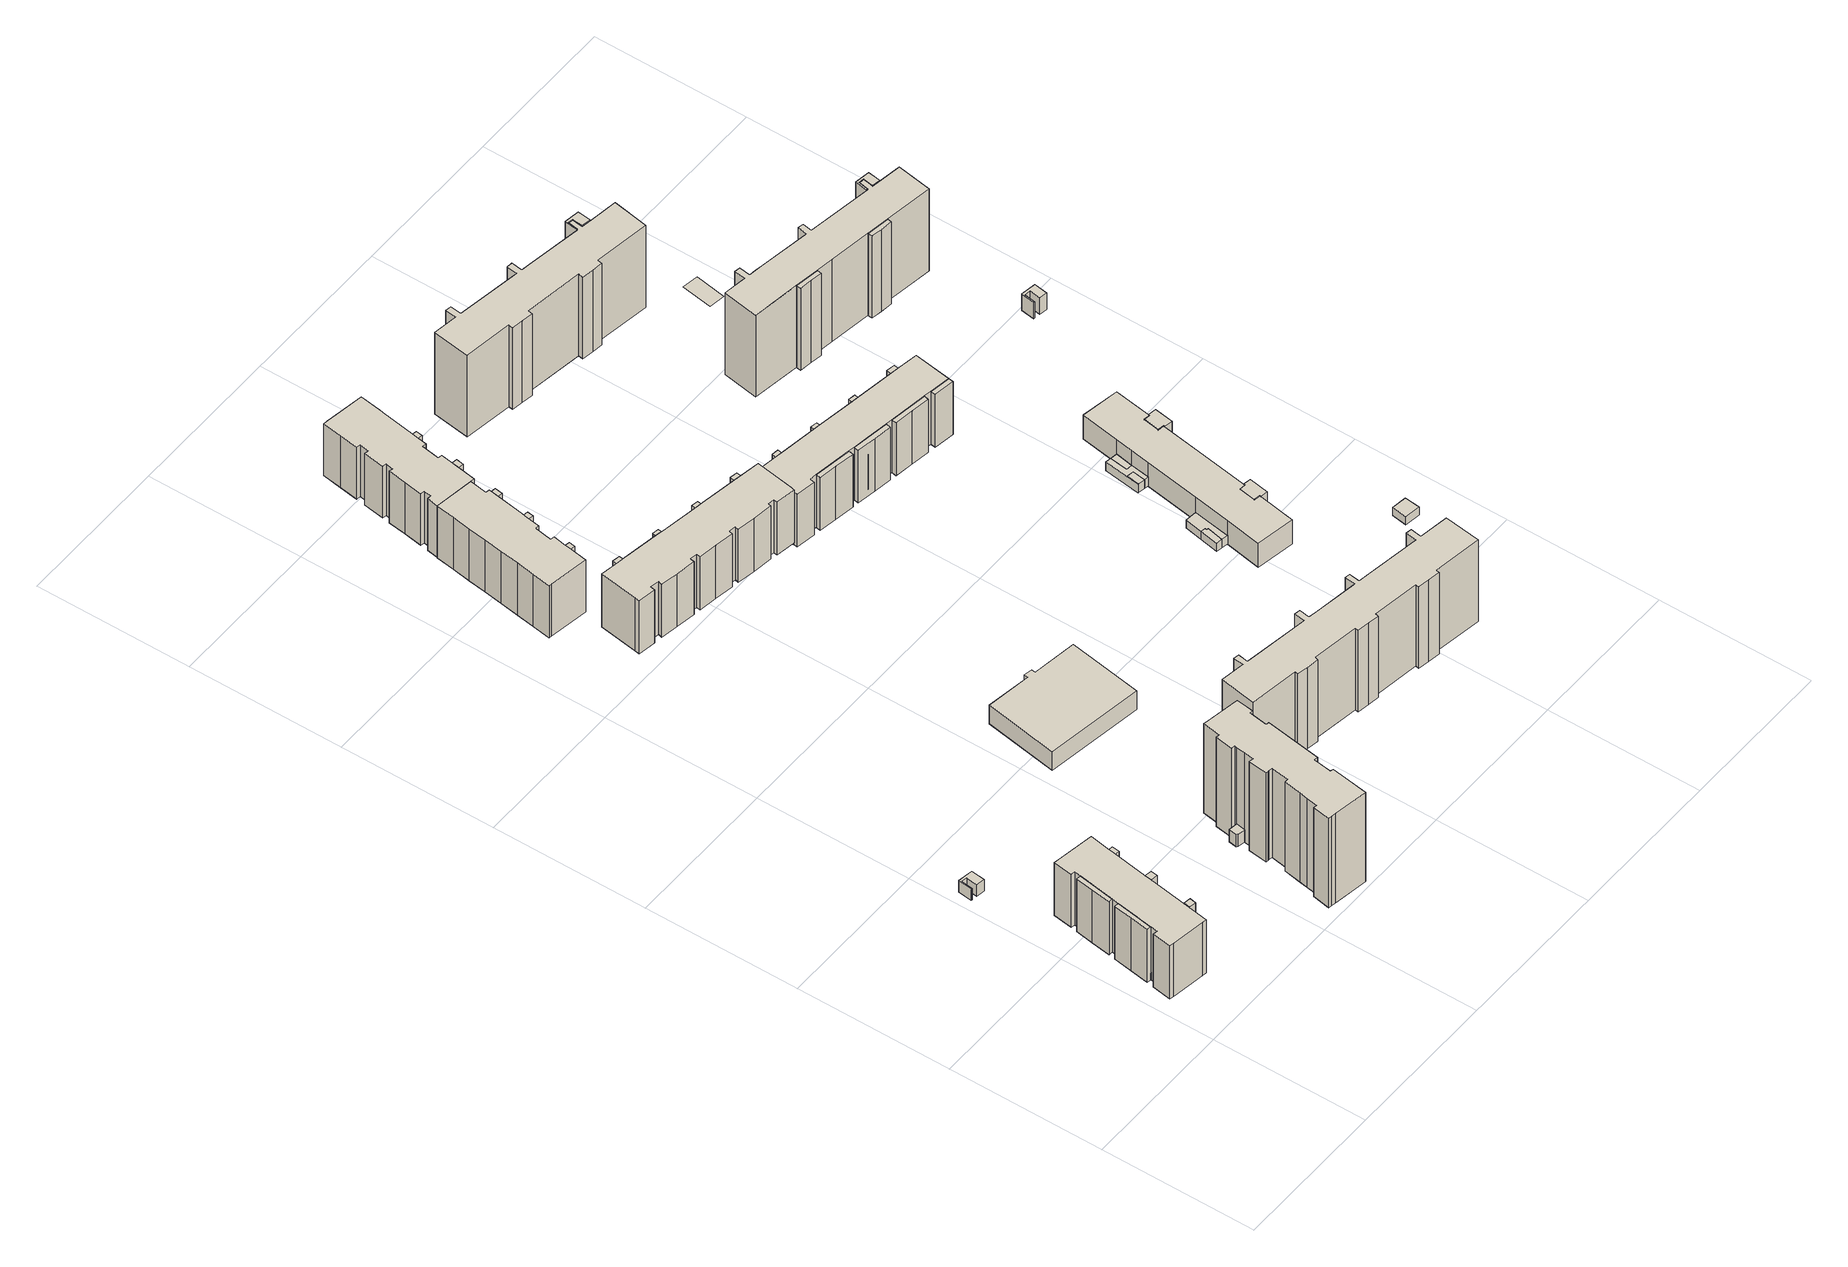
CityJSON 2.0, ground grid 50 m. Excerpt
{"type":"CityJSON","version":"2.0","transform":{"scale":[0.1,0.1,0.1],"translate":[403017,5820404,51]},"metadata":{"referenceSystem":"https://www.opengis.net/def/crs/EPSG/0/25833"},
"CityObjects":{
"building1":{"type":"Building","attributes":{"Gemeindeschluessel":"11000010","function":"31001_1010"},"address":[{"country":"Germany","locality":"Berlin","thoroughfareNumber":"27, 29, 31","thoroughfareName":"Buckower Ring"}],"children":["building1-1","building1-2","building1-3"]},
"building1-1":{"type":"BuildingPart","attributes":{"BezugspunktDach":"2200","measuredHeight":20.26,"storeysAboveGround":6},"parents":["building1"],"geometry":[{"type":"MultiSurface","lod":"1","boundaries":[[[0,1,2,3,4,5,6,7,8,9,10,11,12,13,14,15,16,17,18,19]],[[20,21,22,23,24,25,26,27,28,29,30,31,32,33,34,35,36,37,38,39]],[[20,39,19,18]],[[21,20,18,17]],[[22,21,17,16]],[[22,16,15,40,41]],[[24,23,15,14]],[[25,42,43,44,14,13]],[[26,25,13,12]],[[27,26,12,11]],[[28,27,11,10]],[[29,28,10,9]],[[30,29,9,8]],[[31,30,8,7]],[[32,31,7,6]],[[33,32,6,5]],[[34,33,5,4]],[[35,34,4,3]],[[36,35,3,2]],[[37,36,2,1]],[[38,37,1,0]],[[39,38,0,19]],[[41,40,15,23]],[[24,14,44,43,42]]]}]},
"building1-2":{"type":"BuildingPart","attributes":{"BezugspunktDach":"2200","measuredHeight":20.26,"storeysAboveGround":6},"parents":["building1"],"geometry":[{"type":"Solid","lod":"1","boundaries":[[[[14,44,45,46,47]],[[48,49,43,24,50]],[[48,50,47,46]],[[49,48,46,45]],[[43,49,45,44]],[[50,24,14,47]],[[24,43,44,14]]]]}]},
"building1-3":{"type":"BuildingPart","attributes":{"BezugspunktDach":"2200","measuredHeight":20.26,"storeysAboveGround":6},"parents":["building1"],"geometry":[{"type":"Solid","lod":"1","boundaries":[[[[40,15,51,52,53]],[[54,55,23,41,56]],[[54,56,53,52]],[[55,54,52,51]],[[23,55,51,15]],[[56,41,40,53]],[[41,23,15,40]]]]}]},
"building2":{"type":"Building","attributes":{"Gemeindeschluessel":"11000010","BezugspunktDach":"2200","function":"51009_1610","measuredHeight":20.28,"storeysAboveGround":0},"address":[{"country":"Germany","locality":"Berlin"}],"geometry":[{"type":"Solid","lod":"1","boundaries":[[[[57,58,59,60]],[[61,62,63,64]],[[61,64,60,59]],[[62,61,59,58]],[[63,62,58,57]],[[64,63,57,60]]]]}]},
"building3":{"type":"Building","attributes":{"Gemeindeschluessel":"11000010","BezugspunktDach":"2200","function":"51009_1610","measuredHeight":4.33,"storeysAboveGround":0},"address":[{"country":"Germany","locality":"Berlin"}],"geometry":[{"type":"Solid","lod":"1","boundaries":[[[[65,66,67,68,69,70,71,72]],[[73,74,75,76,77,78,79,80]],[[73,80,72,71]],[[74,73,71,70]],[[75,74,70,69]],[[76,75,69,68]],[[77,76,68,67]],[[78,77,67,66]],[[79,78,66,65]],[[80,79,65,72]]]]}]},
"building4":{"type":"Building","attributes":{"Gemeindeschluessel":"11000010","BezugspunktDach":"2200","function":"51009_1610","measuredHeight":20.15,"storeysAboveGround":0},"address":[{"country":"Germany","locality":"Berlin"}],"geometry":[{"type":"Solid","lod":"1","boundaries":[[[[81,82,83,84]],[[85,86,87,88]],[[85,88,84,83]],[[86,85,83,82]],[[87,86,82,81]],[[88,87,81,84]]]]}]},
"building5":{"type":"Building","attributes":{"Gemeindeschluessel":"11000010","BezugspunktDach":"2200","function":"51009_1610","measuredHeight":19.09,"storeysAboveGround":0},"address":[{"country":"Germany","locality":"Berlin"}],"geometry":[{"type":"Solid","lod":"1","boundaries":[[[[89,90,91,92]],[[93,94,95,96]],[[93,96,92,91]],[[94,93,91,90]],[[95,94,90,89]],[[96,95,89,92]]]]}]},
"building6":{"type":"Building","attributes":{"Gemeindeschluessel":"11000010","BezugspunktDach":"2200","function":"51009_1610","measuredHeight":4.61,"storeysAboveGround":0},"address":[{"country":"Germany","locality":"Berlin"}],"geometry":[{"type":"Solid","lod":"1","boundaries":[[[[97,98,99,100,101,102]],[[103,104,105,106,107,108]],[[103,108,102,101]],[[104,103,101,100]],[[105,104,100,99]],[[106,105,99,98]],[[107,106,98,97]],[[108,107,97,102]]]]}]},
"building7":{"type":"Building","attributes":{"Gemeindeschluessel":"11000010","BezugspunktDach":"2200","function":"31001_1010","measuredHeight":34.2,"storeysAboveGround":11},"address":[{"country":"Germany","locality":"Berlin","thoroughfareNumber":"33, 35","thoroughfareName":"Buckower Ring"}],"geometry":[{"type":"Solid","lod":"1","boundaries":[[[[109,110,111,112,113,114,115,116,117,118,119,120,121,122,123,124,125,126,127,128,129,130,131,132,133,134,135,136,137,138,139,140,141]],[[142,143,144,145,146,147,148,149,150,151,152,153,154,155,156,157,158,159,160,161,162,163,164,165,166,167,168,169,170,171,172,173,174]],[[142,174,141,140]],[[143,142,140,139]],[[144,143,139,138]],[[145,144,138,137]],[[146,145,137,136]],[[147,146,136,135]],[[148,147,135,134]],[[149,148,134,133]],[[150,149,133,132]],[[151,150,132,131]],[[152,151,131,130]],[[153,152,130,129]],[[154,153,129,128]],[[155,154,128,127]],[[156,155,127,126]],[[157,156,126,125]],[[158,157,125,124]],[[159,158,124,123]],[[160,159,123,122]],[[161,160,122,121]],[[162,161,121,120]],[[163,162,120,119]],[[164,163,119,118]],[[165,164,118,117]],[[166,165,117,116]],[[167,166,116,115]],[[168,167,115,114]],[[169,168,114,113]],[[170,169,113,112]],[[171,170,112,111]],[[172,171,111,110]],[[173,172,110,109]],[[174,173,109,141]]]]}]},
"building8":{"type":"Building","attributes":{"Gemeindeschluessel":"11000010","BezugspunktDach":"2200","function":"31001_1010","measuredHeight":20.01,"storeysAboveGround":6},"address":[{"country":"Germany","locality":"Berlin","thoroughfareNumber":"10, 12, 8","thoroughfareName":"Garzauer Straße"}],"geometry":[{"type":"Solid","lod":"1","boundaries":[[[[175,176,177,178,179,180,181,182,183,184,185,186,187,188,189,190,191,192,193,194,195,196,197]],[[198,199,200,201,202,203,204,205,206,207,208,209,210,211,212,213,214,215,216,217,218,219,220]],[[198,220,197,196]],[[199,198,196,195]],[[200,199,195,194]],[[201,200,194,193]],[[202,201,193,192]],[[203,202,192,191]],[[204,203,191,190]],[[205,204,190,189]],[[206,205,189,188]],[[207,206,188,187]],[[208,207,187,186]],[[209,208,186,185]],[[210,209,185,184]],[[211,210,184,183]],[[212,211,183,182]],[[213,212,182,181]],[[214,213,181,180]],[[215,214,180,179]],[[216,215,179,178]],[[217,216,178,177]],[[218,217,177,176]],[[219,218,176,175]],[[220,219,175,197]]]]}]},
"building9":{"type":"Building","attributes":{"Gemeindeschluessel":"11000010","BezugspunktDach":"2200","function":"51009_1610","measuredHeight":18.9,"storeysAboveGround":0},"address":[{"country":"Germany","locality":"Berlin"}],"geometry":[{"type":"Solid","lod":"1","boundaries":[[[[221,222,223,224]],[[216,225,226,217]],[[216,217,224,223]],[[225,216,223,222]],[[226,225,222,221]],[[217,226,221,224]]]]}]},
"building10":{"type":"Building","attributes":{"Gemeindeschluessel":"11000010","BezugspunktDach":"2200","function":"51009_1610","measuredHeight":18.4,"storeysAboveGround":0},"address":[{"country":"Germany","locality":"Berlin"}],"geometry":[{"type":"Solid","lod":"1","boundaries":[[[[227,228,229,230]],[[231,232,233,234]],[[231,234,230,229]],[[232,231,229,228]],[[233,232,228,227]],[[234,233,227,230]]]]}]},
"building11":{"type":"Building","attributes":{"Gemeindeschluessel":"11000010","BezugspunktDach":"2200","function":"31001_3211","measuredHeight":7.07,"storeysAboveGround":1},"address":[{"country":"Germany","locality":"Berlin","thoroughfareNumber":"70","thoroughfareName":"Buckower Ring"}],"geometry":[{"type":"Solid","lod":"1","boundaries":[[[[235,236,237,238,239,240,241,242]],[[243,244,245,246,247,248,249,250]],[[243,250,242,241]],[[244,243,241,240]],[[245,244,240,239]],[[246,245,239,238]],[[247,246,238,237]],[[248,247,237,236]],[[249,248,236,235]],[[250,249,235,242]]]]}]},
"building12":{"type":"Building","attributes":{"Gemeindeschluessel":"11000010","BezugspunktDach":"2200","function":"51009_1610","measuredHeight":18.62,"storeysAboveGround":0},"address":[{"country":"Germany","locality":"Berlin"}],"geometry":[{"type":"Solid","lod":"1","boundaries":[[[[251,252,253,254]],[[255,256,257,258]],[[255,258,254,253]],[[256,255,253,252]],[[257,256,252,251]],[[258,257,251,254]]]]}]},
"building13":{"type":"Building","attributes":{"Gemeindeschluessel":"11000010","BezugspunktDach":"2200","function":"51009_1610","measuredHeight":3.6,"storeysAboveGround":0},"address":[{"country":"Germany","locality":"Berlin"}],"geometry":[{"type":"Solid","lod":"1","boundaries":[[[[259,260,261,262,263,264,265,266]],[[267,268,269,270,271,272,273,274]],[[267,274,266,265]],[[268,267,265,264]],[[269,268,264,263]],[[270,269,263,262]],[[271,270,262,261]],[[272,271,261,260]],[[273,272,260,259]],[[274,273,259,266]]]]}]},
"building14":{"type":"Building","attributes":{"Gemeindeschluessel":"11000010","BezugspunktDach":"2200","function":"51009_1610","measuredHeight":18.73,"storeysAboveGround":0},"address":[{"country":"Germany","locality":"Berlin"}],"geometry":[{"type":"Solid","lod":"1","boundaries":[[[[275,276,277,278]],[[279,280,281,282]],[[279,282,278,277]],[[280,279,277,276]],[[281,280,276,275]],[[282,281,275,278]]]]}]},
"building15":{"type":"Building","attributes":{"Gemeindeschluessel":"11000010","BezugspunktDach":"2200","function":"51009_1610","measuredHeight":18.7,"storeysAboveGround":0},"address":[{"country":"Germany","locality":"Berlin"}],"geometry":[{"type":"Solid","lod":"1","boundaries":[[[[283,284,285,286]],[[287,288,289,290]],[[287,290,286,285]],[[288,287,285,284]],[[289,288,284,283]],[[290,289,283,286]]]]}]},
"building16":{"type":"Building","attributes":{"Gemeindeschluessel":"11000010","BezugspunktDach":"2200","function":"31001_1010","measuredHeight":20.28,"storeysAboveGround":6},"address":[{"country":"Germany","locality":"Berlin","thoroughfareNumber":"14, 16, 18, 20","thoroughfareName":"Garzauer Straße"}],"geometry":[{"type":"Solid","lod":"1","boundaries":[[[[291,292,293,294,295,296,297,298,299,300,301,302,303,304,305,306,307,308,309,310,311,312,313,314,315,316,317,318,319,320,321,322,323,324,325]],[[326,327,328,329,330,331,332,333,334,335,336,337,338,339,340,341,342,343,344,345,346,347,348,349,350,351,352,353,354,355,356,357,358,359,360]],[[326,360,325,324]],[[327,326,324,323]],[[328,327,323,322]],[[329,328,322,321]],[[330,329,321,320]],[[331,330,320,319]],[[332,331,319,318]],[[333,332,318,317]],[[334,333,317,316]],[[335,334,316,315]],[[336,335,315,314]],[[337,336,314,313]],[[338,337,313,312]],[[339,338,312,311]],[[340,339,311,310]],[[341,340,310,309]],[[342,341,309,308]],[[343,342,308,307]],[[344,343,307,306]],[[345,344,306,305]],[[346,345,305,304]],[[347,346,304,303]],[[348,347,303,302]],[[349,348,302,301]],[[350,349,301,300]],[[351,350,300,299]],[[352,351,299,298]],[[353,352,298,297]],[[354,353,297,296]],[[355,354,296,295]],[[356,355,295,294]],[[357,356,294,293]],[[358,357,293,292]],[[359,358,292,291]],[[360,359,291,325]]]]}]},
"building17":{"type":"Building","attributes":{"Gemeindeschluessel":"11000010","BezugspunktDach":"2200","function":"31001_1010","measuredHeight":19.86,"storeysAboveGround":6},"address":[{"country":"Germany","locality":"Berlin","thoroughfareNumber":"2, 4, 6","thoroughfareName":"Garzauer Straße"}],"geometry":[{"type":"Solid","lod":"1","boundaries":[[[[189,188,361,362,363,364,365,366,367,368,369,370,371,372,373,374,375,376,377,378,379,380,381,382,383,384,385,386,387,388,190]],[[389,390,391,392,393,394,395,396,397,398,399,400,401,402,403,404,405,406,407,408,409,410,411,412,413,414,415,416,417,418,419]],[[389,419,190,388]],[[390,389,388,387]],[[391,390,387,386]],[[392,391,386,385]],[[393,392,385,384]],[[394,393,384,383]],[[395,394,383,382]],[[396,395,382,381]],[[397,396,381,380]],[[398,397,380,379]],[[399,398,379,378]],[[400,399,378,377]],[[401,400,377,376]],[[402,401,376,375]],[[403,402,375,374]],[[404,403,374,373]],[[405,404,373,372]],[[406,405,372,371]],[[407,406,371,370]],[[408,407,370,369]],[[409,408,369,368]],[[410,409,368,367]],[[411,410,367,366]],[[412,411,366,365]],[[413,412,365,364]],[[414,413,364,363]],[[415,414,363,362]],[[416,415,362,361]],[[417,416,361,188]],[[418,417,188,189]],[[419,418,189,190]]]]}]},
"building18":{"type":"Building","attributes":{"Gemeindeschluessel":"11000010","BezugspunktDach":"2200","function":"51009_1610","measuredHeight":18.57,"storeysAboveGround":0},"address":[{"country":"Germany","locality":"Berlin"}],"geometry":[{"type":"Solid","lod":"1","boundaries":[[[[420,421,422,423]],[[424,425,426,427]],[[424,427,423,422]],[[425,424,422,421]],[[426,425,421,420]],[[427,426,420,423]]]]}]},
"building19":{"type":"Building","attributes":{"Gemeindeschluessel":"11000010","BezugspunktDach":"2200","function":"51009_1610","measuredHeight":18.44,"storeysAboveGround":0},"address":[{"country":"Germany","locality":"Berlin"}],"geometry":[{"type":"Solid","lod":"1","boundaries":[[[[428,429,430,431]],[[432,433,434,435]],[[432,435,431,430]],[[433,432,430,429]],[[434,433,429,428]],[[435,434,428,431]]]]}]},
"building20":{"type":"Building","attributes":{"Gemeindeschluessel":"11000010","BezugspunktDach":"2200","function":"51009_1610","measuredHeight":19.09,"storeysAboveGround":0},"address":[{"country":"Germany","locality":"Berlin"}],"geometry":[{"type":"Solid","lod":"1","boundaries":[[[[436,437,438,439]],[[440,441,442,443]],[[440,443,439,438]],[[441,440,438,437]],[[442,441,437,436]],[[443,442,436,439]]]]}]},
"building21":{"type":"Building","attributes":{"Gemeindeschluessel":"11000010","BezugspunktDach":"2200","function":"51009_1610","measuredHeight":4.07,"storeysAboveGround":0},"address":[{"country":"Germany","locality":"Berlin"}],"geometry":[{"type":"Solid","lod":"1","boundaries":[[[[444,445,446,447,448,449,450,451]],[[452,453,454,455,456,457,458,459]],[[452,459,451,450]],[[453,452,450,449]],[[454,453,449,448]],[[455,454,448,447]],[[456,455,447,446]],[[457,456,446,445]],[[458,457,445,444]],[[459,458,444,451]]]]}]},
"building22":{"type":"Building","attributes":{"Gemeindeschluessel":"11000010","BezugspunktDach":"2200","function":"31001_1010","measuredHeight":31.19,"storeysAboveGround":10},"address":[{"country":"Germany","locality":"Berlin","thoroughfareNumber":"65, 67, 69, 71","thoroughfareName":"Buckower Ring"}],"geometry":[{"type":"Solid","lod":"1","boundaries":[[[[460,461,462,463,464,465,466,467,468,469,470,471,472,473,474,475,476,477,478,479,480,481,482,483,484,485,486,487,488,489,490,491,492,493,494,495,496,497,498,499,500,501,502]],[[503,504,505,506,507,508,509,510,511,512,513,514,515,516,517,518,519,520,521,522,523,524,525,526,527,528,529,530,531,532,533,534,535,536,537,538,539,540,541,542,543,544,545]],[[503,545,502,501]],[[504,503,501,500]],[[505,504,500,499]],[[506,505,499,498]],[[507,506,498,497]],[[508,507,497,496]],[[509,508,496,495]],[[510,509,495,494]],[[511,510,494,493]],[[512,511,493,492]],[[513,512,492,491]],[[514,513,491,490]],[[515,514,490,489]],[[516,515,489,488]],[[517,516,488,487]],[[518,517,487,486]],[[519,518,486,485]],[[520,519,485,484]],[[521,520,484,483]],[[522,521,483,482]],[[523,522,482,481]],[[524,523,481,480]],[[525,524,480,479]],[[526,525,479,478]],[[527,526,478,477]],[[528,527,477,476]],[[529,528,476,475]],[[530,529,475,474]],[[531,530,474,473]],[[532,531,473,472]],[[533,532,472,471]],[[534,533,471,470]],[[535,534,470,469]],[[536,535,469,468]],[[537,536,468,467]],[[538,537,467,466]],[[539,538,466,465]],[[540,539,465,464]],[[541,540,464,463]],[[542,541,463,462]],[[543,542,462,461]],[[544,543,461,460]],[[545,544,460,502]]]]}]},
"building23":{"type":"Building","attributes":{"Gemeindeschluessel":"11000010","BezugspunktDach":"2200","function":"51009_1610","measuredHeight":19.8,"storeysAboveGround":0},"address":[{"country":"Germany","locality":"Berlin"}],"geometry":[{"type":"Solid","lod":"1","boundaries":[[[[546,547,548,549]],[[550,551,335,334]],[[550,334,549,548]],[[551,550,548,547]],[[335,551,547,546]],[[334,335,546,549]]]]}]},
"building24":{"type":"Building","attributes":{"Gemeindeschluessel":"11000010","BezugspunktDach":"2200","function":"51009_1610","measuredHeight":4.24,"storeysAboveGround":0},"address":[{"country":"Germany","locality":"Berlin"}],"geometry":[{"type":"Solid","lod":"1","boundaries":[[[[552,553,554,555,556,557,558,559]],[[560,561,562,563,564,565,566,567]],[[560,567,559,558]],[[561,560,558,557]],[[562,561,557,556]],[[563,562,556,555]],[[564,563,555,554]],[[565,564,554,553]],[[566,565,553,552]],[[567,566,552,559]]]]}]},
"building25":{"type":"Building","attributes":{"Gemeindeschluessel":"11000010","BezugspunktDach":"2200","function":"51009_1610","measuredHeight":18.6,"storeysAboveGround":0},"address":[{"country":"Germany","locality":"Berlin"}],"geometry":[{"type":"Solid","lod":"1","boundaries":[[[[568,569,570,571]],[[572,573,574,575]],[[572,575,571,570]],[[573,572,570,569]],[[574,573,569,568]],[[575,574,568,571]]]]}]},
"building26":{"type":"Building","attributes":{"Gemeindeschluessel":"11000010","BezugspunktDach":"2200","function":"51009_1610","measuredHeight":18.4,"storeysAboveGround":0},"address":[{"country":"Germany","locality":"Berlin"}],"geometry":[{"type":"Solid","lod":"1","boundaries":[[[[576,577,578,579]],[[580,581,582,583]],[[580,583,579,578]],[[581,580,578,577]],[[582,581,577,576]],[[583,582,576,579]]]]}]},
"building27":{"type":"Building","attributes":{"Gemeindeschluessel":"11000010","function":"31001_1010"},"address":[{"country":"Germany","locality":"Berlin","thoroughfareNumber":"22, 24, 26, 28","thoroughfareName":"Garzauer Straße"}],"children":["building27-1","building27-2","building27-3","building27-4","building27-5"]},
"building27-1":{"type":"BuildingPart","attributes":{"BezugspunktDach":"2200","measuredHeight":20.19,"storeysAboveGround":6},"parents":["building27"],"geometry":[{"type":"MultiSurface","lod":"1","boundaries":[[[584,585,586,587,588,589,590,591,592,593,594,595,596,597,598,599,600,601,602,603,604,605,606]],[[607,608,609,610,611,612,613,614,615,616,617,618,619,620,621,622,623,624,625,626,627,628,629]],[[607,629,606,605]],[[608,607,605,604]],[[609,608,604,603]],[[610,609,603,602]],[[611,610,602,601]],[[612,611,601,600]],[[613,612,600,599]],[[614,613,599,598]],[[615,614,598,597]],[[616,615,597,596]],[[617,616,596,595]],[[618,617,595,594]],[[619,618,594,593]],[[620,619,593,592]],[[622,621,591,590]],[[624,623,589,588]],[[630,631,632,633,626]],[[627,626,586,585]],[[628,627,585,584]],[[629,628,584,606]],[[621,620,592,591,634]],[[623,622,590,589]],[[625,624,588,587]],[[626,633,632,635,586]],[[625,587,631,630]]]}]},
"building27-2":{"type":"BuildingPart","attributes":{"BezugspunktDach":"2200","measuredHeight":20.19,"storeysAboveGround":6},"parents":["building27"],"geometry":[{"type":"Solid","lod":"1","boundaries":[[[[636,637,632,586,638]],[[626,633,639,640,641]],[[626,641,638,586]],[[639,633,632,637]],[[640,639,637,636]],[[641,640,636,638]],[[633,626,586,632]]]]}]},
"building27-3":{"type":"BuildingPart","attributes":{"BezugspunktDach":"2200","measuredHeight":20.19,"storeysAboveGround":6},"parents":["building27"],"geometry":[{"type":"Solid","lod":"1","boundaries":[[[[642,643,590,589,644]],[[623,622,645,646,647]],[[623,647,644,589]],[[645,622,590,643]],[[646,645,643,642]],[[647,646,642,644]],[[622,623,589,590]]]]}]},
"building27-4":{"type":"BuildingPart","attributes":{"BezugspunktDach":"2200","measuredHeight":20.19,"storeysAboveGround":6},"parents":["building27"],"geometry":[{"type":"MultiSurface","lod":"1","boundaries":[[[648,649,588,631,650]],[[630,624,651,652,653]],[[630,653,650,631]],[[587,631,588,587,625]],[[651,624,588,649]],[[652,651,649,648]],[[653,652,648,650]],[[625,587,588,624]],[[630,631,587,625]]]}]},
"building27-5":{"type":"BuildingPart","attributes":{"BezugspunktDach":"2200","measuredHeight":20.19,"storeysAboveGround":6},"parents":["building27"],"geometry":[{"type":"MultiSurface","lod":"1","boundaries":[[[654,592,591,655]],[[621,620,656,657]],[[621,657,655,591]],[[656,620,592,654]],[[657,656,654,655]],[[620,621,591,592,658]]]}]},
"building28":{"type":"Building","attributes":{"Gemeindeschluessel":"11000010","BezugspunktDach":"2200","function":"51009_1610","measuredHeight":4.5,"storeysAboveGround":0},"address":[{"country":"Germany","locality":"Berlin"}],"geometry":[{"type":"Solid","lod":"1","boundaries":[[[[659,660,661,662,663,664,665,666]],[[667,668,669,670,671,672,673,674]],[[667,674,666,665]],[[668,667,665,664]],[[669,668,664,663]],[[670,669,663,662]],[[671,670,662,661]],[[672,671,661,660]],[[673,672,660,659]],[[674,673,659,666]]]]}]},
"building29":{"type":"Building","attributes":{"Gemeindeschluessel":"11000010","BezugspunktDach":"2200","function":"51009_1610","measuredHeight":3.19,"storeysAboveGround":0},"address":[{"country":"Germany","locality":"Berlin"}],"geometry":[{"type":"Solid","lod":"1","boundaries":[[[[675,676,677,678,679,680]],[[681,682,683,684,685,686]],[[681,686,680,679]],[[682,681,679,678]],[[683,682,678,677]],[[684,683,677,676]],[[685,684,676,675]],[[686,685,675,680]]]]}]},
"building30":{"type":"Building","attributes":{"Gemeindeschluessel":"11000010","BezugspunktDach":"2200","function":"51009_1610","measuredHeight":18.64,"storeysAboveGround":0},"address":[{"country":"Germany","locality":"Berlin"}],"geometry":[{"type":"Solid","lod":"1","boundaries":[[[[687,688,689,690]],[[691,692,693,694]],[[691,694,690,689]],[[692,691,689,688]],[[693,692,688,687]],[[694,693,687,690]]]]}]},
"building31":{"type":"Building","attributes":{"Gemeindeschluessel":"11000010","BezugspunktDach":"2200","function":"31001_1010","measuredHeight":31.35,"storeysAboveGround":10},"address":[{"country":"Germany","locality":"Berlin","thoroughfareNumber":"166, 168, 170","thoroughfareName":"Cecilienstraße"}],"geometry":[{"type":"Solid","lod":"1","boundaries":[[[[695,696,697,698,699,700,701,702,703,704,705,706,707,708,709,710,711,712,713,714,715,716,717,718,719,720,721,722,723,724,725,726]],[[727,728,729,730,731,732,733,734,735,736,737,738,739,740,741,742,743,744,745,746,747,748,749,750,751,752,753,754,755,756,757,758]],[[727,758,726,725]],[[728,727,725,724]],[[729,728,724,723]],[[730,729,723,722]],[[731,730,722,721]],[[732,731,721,720]],[[733,732,720,719]],[[734,733,719,718]],[[735,734,718,717]],[[736,735,717,716]],[[737,736,716,715]],[[738,737,715,714]],[[739,738,714,713]],[[740,739,713,712]],[[741,740,712,711]],[[742,741,711,710]],[[743,742,710,709]],[[744,743,709,708]],[[745,744,708,707]],[[746,745,707,706]],[[747,746,706,705]],[[748,747,705,704]],[[749,748,704,703]],[[750,749,703,702]],[[751,750,702,701]],[[752,751,701,700]],[[753,752,700,699]],[[754,753,699,698]],[[755,754,698,697]],[[756,755,697,696]],[[757,756,696,695]],[[758,757,695,726]]]]}]},
"building32":{"type":"Building","attributes":{"Gemeindeschluessel":"11000010","BezugspunktDach":"2200","function":"31001_3065","measuredHeight":3.15,"storeysAboveGround":1},"address":[{"country":"Germany","locality":"Berlin","thoroughfareNumber":"29 (1)","thoroughfareName":"Garzauer Straße"}],"geometry":[{"type":"Solid","lod":"1","boundaries":[[[[759,760,761,762]],[[763,764,765,766]],[[763,766,762,761]],[[764,763,761,760]],[[765,764,760,759]],[[766,765,759,762]]]]}]},
"building33":{"type":"Building","attributes":{"Gemeindeschluessel":"11000010","BezugspunktDach":"2200","function":"51009_1610","measuredHeight":9.06,"storeysAboveGround":0},"address":[{"country":"Germany","locality":"Berlin"}],"geometry":[{"type":"Solid","lod":"1","boundaries":[[[[767,768,769,770,771,772,773,774]],[[775,776,777,778,779,780,781,782]],[[775,782,774,773]],[[776,775,773,772]],[[777,776,772,771]],[[778,777,771,770]],[[779,778,770,769]],[[780,779,769,768]],[[781,780,768,767]],[[782,781,767,774]]]]}]},
"building34":{"type":"Building","attributes":{"Gemeindeschluessel":"11000010","BezugspunktDach":"2200","function":"51009_1610","measuredHeight":19.37,"storeysAboveGround":0},"address":[{"country":"Germany","locality":"Berlin"}],"geometry":[{"type":"Solid","lod":"1","boundaries":[[[[783,784,785,786]],[[787,788,789,790]],[[787,790,786,785]],[[788,787,785,784]],[[789,788,784,783]],[[790,789,783,786]]]]}]},
"building35":{"type":"Building","attributes":{"Gemeindeschluessel":"11000010","BezugspunktDach":"2200","function":"51009_1610","measuredHeight":3.33,"storeysAboveGround":0},"address":[{"country":"Germany","locality":"Berlin"}],"geometry":[{"type":"Solid","lod":"1","boundaries":[[[[762,761,760,759,791,792,793,794,795,796]],[[797,798,799,800,801,802,803,804,805,806]],[[797,806,796,795]],[[798,797,795,794]],[[799,798,794,793]],[[800,799,793,792]],[[801,800,792,791]],[[802,801,791,759]],[[803,802,759,760]],[[804,803,760,761]],[[805,804,761,762]],[[806,805,762,796]]]]}]},
"building36":{"type":"Building","attributes":{"Gemeindeschluessel":"11000010","function":"31001_3065"},"address":[{"country":"Germany","locality":"Berlin","thoroughfareNumber":"29, 31","thoroughfareName":"Garzauer Straße"}],"children":["building36-1","building36-2","building36-3"]},
"building36-1":{"type":"BuildingPart","attributes":{"BezugspunktDach":"2200","measuredHeight":9.2,"storeysAboveGround":3},"parents":["building36"],"geometry":[{"type":"MultiSurface","lod":"1","boundaries":[[[807,808,809,810,811,812,813,814,815,816,817,818,819,820,821,822,823,824,825,826,827,828]],[[829,830,831,832,833,834,835,836,837,838,839,840,841,842,843,844,845,846,847,848,849,850]],[[829,850,828,827]],[[851,852,827,826]],[[830,829,853,854]],[[831,830,826,825]],[[832,831,825,824]],[[833,832,824,823],[855,856,857,792]],[[834,833,823,822]],[[835,834,822,821]],[[836,835,821,820]],[[837,836,820,819]],[[838,837,819,818]],[[839,838,818,817]],[[840,839,817,816]],[[841,840,816,815]],[[842,841,815,814]],[[843,842,814,813]],[[844,843,813,812]],[[845,844,812,811]],[[846,845,811,810]],[[847,846,810,809]],[[848,847,809,808]],[[849,848,808,807]],[[850,849,807,828]],[[854,853,852,851]],[[857,856,855,792]]]}]},
"building36-2":{"type":"BuildingPart","attributes":{"BezugspunktDach":"2200","measuredHeight":3.22,"storeysAboveGround":3},"parents":["building36"],"geometry":[{"type":"Solid","lod":"1","boundaries":[[[[678,677,676,675,852,851,858,679]],[[859,854,853,685,684,683,682,681]],[[859,681,679,858]],[[854,859,858,851]],[[685,853,852,675]],[[684,685,675,676]],[[683,684,676,677]],[[682,683,677,678]],[[681,682,678,679]],[[853,854,851,852]]]]}]},
"building36-3":{"type":"BuildingPart","attributes":{"BezugspunktDach":"2200","measuredHeight":3.15,"storeysAboveGround":3},"parents":["building36"],"geometry":[{"type":"Solid","lod":"1","boundaries":[[[[792,857,794,793]],[[860,856,855,861]],[[860,861,793,794]],[[856,860,794,857]],[[861,855,792,793]],[[855,856,857,792]]]]}]},
"building37":{"type":"Building","attributes":{"Gemeindeschluessel":"11000010","BezugspunktDach":"2200","function":"51009_1610","measuredHeight":4.01,"storeysAboveGround":0},"address":[{"country":"Germany","locality":"Berlin"}],"geometry":[{"type":"Solid","lod":"1","boundaries":[[[[862,863,864,865,866,867,868,869]],[[870,871,872,873,874,875,876,877]],[[870,877,869,868]],[[871,870,868,867]],[[872,871,867,866]],[[873,872,866,865]],[[874,873,865,864]],[[875,874,864,863]],[[876,875,863,862]],[[877,876,862,869]]]]}]},
"building38":{"type":"Building","attributes":{"Gemeindeschluessel":"11000010","BezugspunktDach":"2200","function":"51009_1610","measuredHeight":31.6,"storeysAboveGround":0},"address":[{"country":"Germany","locality":"Berlin"}],"geometry":[{"type":"Solid","lod":"1","boundaries":[[[[878,879,880,881,882,883,884,885]],[[886,887,888,889,890,891,892,893]],[[886,893,885,884]],[[887,886,884,883]],[[888,887,883,882]],[[889,888,882,881]],[[890,889,881,880]],[[891,890,880,879]],[[892,891,879,878]],[[893,892,878,885]]]]}]},
"building39":{"type":"Building","attributes":{"Gemeindeschluessel":"11000010","BezugspunktDach":"2200","function":"31001_2523","measuredHeight":2.98,"storeysAboveGround":1},"address":[{"country":"Germany","locality":"Berlin","thoroughfareNumber":"65 (1)","thoroughfareName":"Buckower Ring"}],"geometry":[{"type":"Solid","lod":"1","boundaries":[[[[894,895,896,897]],[[898,899,900,901]],[[898,901,897,896]],[[899,898,896,895]],[[900,899,895,894]],[[901,900,894,897]]]]}]},
"building40":{"type":"Building","attributes":{"Gemeindeschluessel":"11000010","BezugspunktDach":"2200","function":"51009_1610","measuredHeight":8.97,"storeysAboveGround":0},"address":[{"country":"Germany","locality":"Berlin"}],"geometry":[{"type":"Solid","lod":"1","boundaries":[[[[902,903,904,905,906,907,908,909]],[[910,911,912,913,914,915,916,917]],[[910,917,909,908]],[[911,910,908,907]],[[912,911,907,906]],[[913,912,906,905]],[[914,913,905,904]],[[915,914,904,903]],[[916,915,903,902]],[[917,916,902,909]]]]}]},
"building41":{"type":"Building","attributes":{"Gemeindeschluessel":"11000010","BezugspunktDach":"2200","function":"31001_2523","measuredHeight":0.073,"storeysAboveGround":1},"address":[{"country":"Germany","locality":"Berlin","thoroughfareNumber":"166 (1)","thoroughfareName":"Cecilienstraße"}],"geometry":[{"type":"MultiSurface","lod":"1","boundaries":[[[918,919,920,921]]]}]},
"building42":{"type":"Building","attributes":{"Gemeindeschluessel":"11000010","function":"31001_1010"},"address":[{"country":"Germany","locality":"Berlin","thoroughfareNumber":"172, 174, 176","thoroughfareName":"Cecilienstraße"}],"children":["building42-1","building42-2","building42-3"]},
"building42-1":{"type":"BuildingPart","attributes":{"BezugspunktDach":"2200","measuredHeight":31.39,"storeysAboveGround":10},"parents":["building42"],"geometry":[{"type":"MultiSurface","lod":"1","boundaries":[[[922,923,924,925,926,927,928,929,930,931,932,933,934,935,936,937,938,939,940,941,942,943,944,945,946,947]],[[948,949,950,951,952,953,954,955,956,957,958,959,960,961,962,963,964,965,966,967,968,969,970,971,972,973]],[[948,973,947,946]],[[949,948,946,945]],[[950,949,945,944]],[[951,950,944,943]],[[952,951,943,942]],[[953,952,942,941]],[[954,953,941,940]],[[955,954,940,939]],[[956,955,939,938]],[[957,956,938,937]],[[958,957,937,936]],[[959,958,936,935]],[[960,959,935,934]],[[961,960,934,933]],[[962,961,933,932]],[[963,962,932,931]],[[964,963,931,930]],[[965,964,930,929]],[[966,965,929,928]],[[967,966,928,927]],[[968,967,927,926]],[[969,968,926,925]],[[970,969,925,924]],[[972,971,923,922]],[[973,974,975,947]],[[972,922,976,977]],[[971,970,924,923,978]],[[977,976,975,974]]]}]},
"building42-2":{"type":"BuildingPart","attributes":{"BezugspunktDach":"2200","measuredHeight":31.39,"storeysAboveGround":10},"parents":["building42"],"geometry":[{"type":"Solid","lod":"1","boundaries":[[[[979,980,976,975,981]],[[974,977,982,983,984]],[[974,984,981,975]],[[982,977,976,980]],[[983,982,980,979]],[[984,983,979,981]],[[977,974,975,976]]]]}]},
"building42-3":{"type":"BuildingPart","attributes":{"BezugspunktDach":"2200","measuredHeight":31.39,"storeysAboveGround":10},"parents":["building42"],"geometry":[{"type":"MultiSurface","lod":"1","boundaries":[[[985,986,924,923,987]],[[971,970,988,989,990]],[[971,990,987,923]],[[988,970,924,986]],[[989,988,986,985]],[[990,989,985,987]],[[970,971,923,924,991]]]}]},
"building43":{"type":"Building","attributes":{"Gemeindeschluessel":"11000010","BezugspunktDach":"2200","function":"51009_1610","measuredHeight":4.95,"storeysAboveGround":0},"address":[{"country":"Germany","locality":"Berlin"}],"geometry":[{"type":"Solid","lod":"1","boundaries":[[[[992,993,994,995,996,997,998,999]],[[1000,1001,1002,1003,1004,1005,1006,1007]],[[1000,1007,999,998]],[[1001,1000,998,997]],[[1002,1001,997,996]],[[1003,1002,996,995]],[[1004,1003,995,994]],[[1005,1004,994,993]],[[1006,1005,993,992]],[[1007,1006,992,999]]]]}]},
"building44":{"type":"Building","attributes":{"Gemeindeschluessel":"11000010","BezugspunktDach":"2200","function":"51009_1610","measuredHeight":6.31,"storeysAboveGround":0},"address":[{"country":"Germany","locality":"Berlin"}],"geometry":[{"type":"Solid","lod":"1","boundaries":[[[[1008,1009,1010,1011,1012,1013,1014,1015]],[[1016,1017,1018,1019,1020,1021,1022,1023]],[[1016,1023,1015,1014]],[[1017,1016,1014,1013]],[[1018,1017,1013,1012]],[[1019,1018,1012,1011]],[[1020,1019,1011,1010]],[[1021,1020,1010,1009]],[[1022,1021,1009,1008]],[[1023,1022,1008,1015]]]]}]},
"building45":{"type":"Building","attributes":{"Gemeindeschluessel":"11000010","BezugspunktDach":"2200","function":"51009_1610","measuredHeight":31.5,"storeysAboveGround":0},"address":[{"country":"Germany","locality":"Berlin"}],"geometry":[{"type":"Solid","lod":"1","boundaries":[[[[1024,1025,1026,1027,1028,1029,1030,1031]],[[1032,1033,1034,1035,1036,1037,1038,1039]],[[1032,1039,1031,1030]],[[1033,1032,1030,1029]],[[1034,1033,1029,1028]],[[1035,1034,1028,1027]],[[1036,1035,1027,1026]],[[1037,1036,1026,1025]],[[1038,1037,1025,1024]],[[1039,1038,1024,1031]]]]}]}
},
"vertices":[
[45,162,238],[153,146,238],[166,144,238],[176,205,238],[179,226,238],[198,346,238],[201,370,238],[220,487,238],[223,511,238],[233,571,238],[112,591,238],[98,593,238],[89,531,238],[102,529,238],[80,390,238],[77,368,238],[58,246,238],[55,224,238],[41,226,238],[31,165,238],[41,226,35],[55,224,35],[58,246,35],[77,368,35],[80,390,35],[102,529,35],[89,531,35],[98,593,35],[112,591,35],[233,571,35],[223,511,35],[220,487,35],[201,370,35],[198,346,35],[179,226,35],[176,205,35],[166,144,35],[153,146,35],[45,162,35],[31,165,35],[58,247,238],[58,247,35],[95,487,35],[99,508,35],[99,508,238],
[85,510,238],[76,453,238],[67,391,238],[76,453,35],[85,510,35],[67,391,35],
[63,369,238],[54,309,238],[45,249,238],[54,309,35],[63,369,35],[45,249,35],
[197,202,241],[201,223,241],[179,226,241],[176,205,241],[179,226,38],[201,223,38],[197,202,38],[176,205,38],
[12,801,83],[17,838,83],[35,835,83],[29,798,83],[57,794,83],[62,839,83],[14,846,83],[8,801,83],[14,846,39],[62,839,39],[57,794,39],[29,798,39],[35,835,39],[17,838,39],[12,801,39],[8,801,39],
[219,344,240],[222,366,240],[201,370,240],[198,346,240],[201,370,38],[222,366,38],[219,344,38],[198,346,38],
[240,485,228],[243,509,228],[223,511,228],[220,487,228],[223,511,37],[243,509,37],[240,485,37],[220,487,37],
[593,352,80],[591,351,80],[615,347,80],[620,376,80],[592,380,80],[588,354,80],[592,380,33],[620,376,33],[615,347,33],[591,351,33],[593,352,33],[588,354,33],
[565,23,374],[578,21,374],[688,3,374],[706,122,374],[696,124,374],[704,183,374],[716,181,374],[743,361,374],[733,363,374],[742,422,374],[752,421,374],[760,477,374],[650,496,374],[638,498,374],[629,440,374],[618,442,374],[609,385,374],[621,383,374],[620,376,374],[615,347,374],[611,316,374],[598,319,374],[590,258,374],[598,257,374],[602,257,374],[613,255,374],[604,197,374],[593,198,374],[584,141,374],[579,114,374],[574,79,374],[563,81,374],[553,25,374],[563,81,32],[574,79,32],[579,114,32],[584,141,32],[593,198,32],[604,197,32],[613,255,32],[602,257,32],[598,257,32],[590,258,32],[598,319,32],[611,316,32],[615,347,32],[620,376,32],[621,383,32],[609,385,32],[618,442,32],[629,440,32],[638,498,32],[650,496,32],[760,477,32],[752,421,32],[742,422,32],[733,363,32],[743,361,32],[716,181,32],[704,183,32],[696,124,32],[706,122,32],[688,3,32],[578,21,32],[565,23,32],[553,25,32],
[144,2280,226],[268,2259,226],[278,2321,226],[281,2342,226],[287,2377,226],[274,2379,226],[283,2434,226],[295,2433,226],[302,2477,226],[306,2497,226],[320,2591,226],[324,2617,226],[312,2619,226],[320,2675,226],[208,2692,226],[196,2694,226],[187,2634,226],[178,2575,226],[170,2517,226],[161,2458,226],[152,2398,226],[143,2340,226],[134,2281,226],[143,2340,26],[152,2398,26],[161,2458,26],[170,2517,26],[178,2575,26],[187,2634,26],[196,2694,26],[208,2692,26],[320,2675,26],[312,2619,26],[324,2617,26],[320,2591,26],[306,2497,26],[302,2477,26],[295,2433,26],[283,2434,26],[274,2379,26],[287,2377,26],[281,2342,26],[278,2321,26],[268,2259,26],[144,2280,26],[134,2281,26],
[300,2318,215],[303,2338,215],[281,2342,215],[278,2321,215],[303,2338,26],[300,2318,26],
[343,2185,208],[345,2205,208],[321,2209,208],[318,2189,208],[321,2209,24],[345,2205,24],[343,2185,24],[318,2189,24],
[846,871,94],[885,1108,94],[742,1129,94],[744,1142,94],[717,1147,94],[715,1134,94],[573,1155,94],[533,919,94],[573,1155,23],[715,1134,23],[717,1147,23],[744,1142,23],[742,1129,23],[885,1108,23],[846,871,23],[533,919,23],
[325,2473,214],[328,2494,214],[306,2497,214],[302,2477,214],[306,2497,28],[328,2494,28],[325,2473,28],[302,2477,28],
[908,567,64],[912,600,64],[929,597,64],[924,564,64],[949,560,64],[955,601,64],[909,608,64],[903,568,64],[909,608,28],[955,601,28],[949,560,28],[924,564,28],[929,597,28],[912,600,28],[908,567,28],[903,568,28],
[343,2588,214],[347,2614,214],[324,2617,214],[320,2591,214],[324,2617,27],[347,2614,27],[343,2588,27],[320,2591,27],
[484,2161,207],[487,2181,207],[467,2184,207],[464,2165,207],[467,2184,20],[487,2181,20],[484,2161,20],[464,2165,20],
[293,2051,218],[296,2066,218],[325,2061,218],[321,2047,218],[377,2038,218],[439,2028,218],[441,2042,218],[464,2038,218],[462,2025,218],[521,2016,218],[581,2006,218],[584,2018,218],[607,2015,218],[604,2003,218],[662,1993,218],[724,1984,218],[727,1995,218],[747,1992,218],[746,1980,218],[809,1970,218],[809,1973,218],[811,1981,218],[829,2094,218],[831,2104,218],[770,2114,218],[747,2118,218],[627,2138,218],[605,2141,218],[484,2161,218],[464,2165,218],[343,2185,218],[318,2189,218],[258,2199,218],[239,2075,218],[237,2060,218],[239,2075,15],[258,2199,15],[318,2189,15],[343,2185,15],[464,2165,15],[484,2161,15],[605,2141,15],[627,2138,15],[747,2118,15],[770,2114,15],[831,2104,15],[829,2094,15],[811,1981,15],[809,1973,15],[809,1970,15],[746,1980,15],[747,1992,15],[727,1995,15],[724,1984,15],[662,1993,15],[604,2003,15],[607,2015,15],[584,2018,15],[581,2006,15],[521,2016,15],[462,2025,15],[464,2038,15],[441,2042,15],[439,2028,15],[377,2038,15],[321,2047,15],[325,2061,15],[296,2066,15],[293,2051,15],[237,2060,15],
[333,2673,226],[343,2737,226],[347,2761,226],[352,2794,226],[339,2796,226],[348,2854,226],[361,2852,226],[367,2889,226],[371,2911,226],[386,3006,226],[389,3025,226],[399,3093,226],[274,3113,226],[260,3115,226],[251,3051,226],[242,2992,226],[255,2991,226],[250,2960,226],[237,2963,226],[227,2896,226],[240,2894,226],[236,2869,226],[223,2872,226],[215,2813,226],[206,2755,226],[218,2753,226],[214,2729,226],[202,2730,226],[202,2730,28],[214,2729,28],[218,2753,28],[206,2755,28],[215,2813,28],[223,2872,28],[236,2869,28],[240,2894,28],[227,2896,28],[237,2963,28],[250,2960,28],[255,2991,28],[242,2992,28],[251,3051,28],[260,3115,28],[274,3113,28],[399,3093,28],[389,3025,28],[386,3006,28],[371,2911,28],[367,2889,28],[361,2852,28],[348,2854,28],[339,2796,28],[352,2794,28],[347,2761,28],[343,2737,28],[333,2673,28],[320,2675,28],[208,2692,28],[196,2694,28],
[366,2733,217],[370,2758,217],[347,2761,217],[343,2737,217],[347,2761,31],[370,2758,31],[366,2733,31],[343,2737,31],
[390,2886,213],[393,2907,213],[371,2911,213],[367,2889,213],[371,2911,29],[393,2907,29],[390,2886,29],[367,2889,29],
[627,2138,209],[630,2156,209],[608,2160,209],[605,2141,209],[608,2160,18],[630,2156,18],[627,2138,18],[605,2141,18],
[1135,532,65],[1138,566,65],[1157,563,65],[1152,529,65],[1176,525,65],[1182,566,65],[1135,573,65],[1130,532,65],[1135,573,24],[1182,566,24],[1176,525,24],[1152,529,24],[1157,563,24],[1138,566,24],[1135,532,24],[1130,532,24],
[967,439,331],[965,429,331],[1001,423,331],[1039,417,331],[1042,428,331],[1190,405,331],[1189,394,331],[1228,388,331],[1263,382,331],[1265,393,331],[1415,370,331],[1413,359,331],[1449,353,331],[1488,347,331],[1490,358,331],[1646,334,331],[1661,450,331],[1591,461,331],[1566,465,331],[1571,500,331],[1553,503,331],[1547,467,331],[1543,468,331],[1365,496,331],[1337,500,331],[1342,535,331],[1326,537,331],[1321,503,331],[1316,503,331],[1176,525,331],[1152,529,331],[1157,563,331],[1138,566,331],[1135,532,331],[1130,532,331],[949,560,331],[924,564,331],[929,597,331],[912,600,331],[908,567,331],[903,568,331],[831,579,331],[812,463,331],[831,579,19],[903,568,19],[908,567,19],[912,600,19],[929,597,19],[924,564,19],[949,560,19],[1130,532,19],[1135,532,19],[1138,566,19],[1157,563,19],[1152,529,19],[1176,525,19],[1316,503,19],[1321,503,19],[1326,537,19],[1342,535,19],[1337,500,19],[1365,496,19],[1543,468,19],[1547,467,19],[1553,503,19],[1571,500,19],[1566,465,19],[1591,461,19],[1661,450,19],[1646,334,19],[1490,358,19],[1488,347,19],[1449,353,19],[1413,359,19],[1415,370,19],[1265,393,19],[1263,382,19],[1228,388,19],[1189,394,19],[1190,405,19],[1042,428,19],[1039,417,19],[1001,423,19],[965,429,19],[967,439,19],[812,463,19],
[770,2114,213],[773,2132,213],[749,2136,213],[747,2118,213],[749,2136,15],[773,2132,15],
[1321,503,65],[1326,537,65],[1342,535,65],[1337,500,65],[1365,496,65],[1372,537,65],[1322,545,65],[1316,503,65],[1322,545,22],[1372,537,22],[1365,496,22],[1337,500,22],[1342,535,22],[1326,537,22],[1321,503,22],[1316,503,22],
[912,2081,200],[915,2101,200],[893,2104,200],[889,2085,200],[893,2104,14],[915,2101,14],[912,2081,14],[889,2085,14],
[1055,2060,198],[1058,2079,198],[1037,2082,198],[1035,2063,198],[1037,2082,15],[1058,2079,15],[1055,2060,15],[1035,2063,15],
[869,1948,209],[872,1964,209],[895,1961,209],[1089,1931,209],[1155,1921,209],[1176,1918,209],[1297,1900,209],[1321,1896,209],[1387,1886,209],[1405,2006,209],[1343,2016,209],[1316,2020,209],[1196,2038,209],[1174,2041,209],[1055,2060,209],[1035,2063,209],[912,2081,209],[889,2085,209],[829,2094,209],[811,1981,209],[809,1973,209],[809,1970,209],[807,1958,209],[809,1970,7],[809,1973,7],[811,1981,7],[829,2094,7],[889,2085,7],[912,2081,7],[1035,2063,7],[1055,2060,7],[1174,2041,7],[1196,2038,7],[1316,2020,7],[1343,2016,7],[1405,2006,7],[1387,1886,7],[1321,1896,7],[1297,1900,7],[1176,1918,7],[1155,1921,7],[1089,1931,7],[895,1961,7],[872,1964,7],[869,1948,7],[807,1958,7],[1036,1939,7],[1036,1939,209],[1016,1942,209],[1016,1942,7],[1321,1896,114],[956,1951,209],
[950,1936,209],[1013,1926,209],[892,1945,209],[1013,1926,7],[950,1936,7],[892,1945,7],
[1234,1893,209],[1293,1884,209],[1173,1902,209],[1293,1884,7],[1234,1893,7],[1173,1902,7],
[1095,1914,209],[1152,1905,209],[1033,1923,209],[1152,1905,7],[1095,1914,7],[1033,1923,7],
[1385,1870,209],[1319,1880,209],[1385,1870,7],[1319,1880,7],[1387,1886,108],
[1547,467,65],[1553,503,65],[1571,500,65],[1566,465,65],[1591,461,65],[1598,502,65],[1548,510,65],[1543,468,65],[1548,510,20],[1598,502,20],[1591,461,20],[1566,465,20],[1571,500,20],[1553,503,20],[1547,467,20],[1543,468,20],
[1467,1046,43],[1478,1099,43],[1472,1100,43],[1473,1106,43],[1459,1109,43],[1448,1049,43],[1459,1109,11],[1473,1106,11],[1472,1100,11],[1478,1099,11],[1467,1046,11],[1448,1049,11],
[1196,2038,198],[1200,2057,198],[1177,2061,198],[1174,2041,198],[1177,2061,12],[1200,2057,12],[1196,2038,12],[1174,2041,12],
[763,2874,330],[761,2860,330],[796,2854,330],[833,2848,330],[835,2864,330],[1023,2836,330],[1020,2820,330],[1058,2814,330],[1091,2809,330],[1094,2824,330],[1272,2797,330],[1292,2913,330],[1199,2926,330],[1169,2931,330],[1173,2965,330],[1156,2968,330],[1152,2934,330],[1149,2934,330],[974,2962,330],[946,2966,330],[951,3002,330],[933,3004,330],[928,2969,330],[923,2970,330],[748,2998,330],[722,3002,330],[726,3038,330],[708,3041,330],[703,3005,330],[699,3006,330],[625,3017,330],[608,2897,330],[625,3017,17],[699,3006,17],[703,3005,17],[708,3041,17],[726,3038,17],[722,3002,17],[748,2998,17],[923,2970,17],[928,2969,17],[933,3004,17],[951,3002,17],[946,2966,17],[974,2962,17],[1149,2934,17],[1152,2934,17],[1156,2968,17],[1173,2965,17],[1169,2931,17],[1199,2926,17],[1292,2913,17],[1272,2797,17],[1094,2824,17],[1091,2809,17],[1058,2814,17],[1020,2820,17],[1023,2836,17],[835,2864,17],[833,2848,17],[796,2854,17],[761,2860,17],[763,2874,17],[608,2897,17],
[1521,1340,45],[1527,1382,45],[1505,1385,45],[1500,1343,45],[1505,1385,13],[1527,1382,13],[1521,1340,13],[1500,1343,13],
[1611,1027,103],[1610,1022,103],[1633,1018,103],[1644,1082,103],[1620,1086,103],[1619,1081,103],[1600,1083,103],[1591,1030,103],[1600,1083,13],[1619,1081,13],[1620,1086,13],[1644,1082,13],[1633,1018,13],[1610,1022,13],[1611,1027,13],[1591,1030,13],
[1343,2016,203],[1346,2035,203],[1319,2039,203],[1316,2020,203],[1319,2039,10],[1346,2035,10],[1343,2016,10],[1316,2020,10],
[1535,1338,45],[1544,1399,45],[1524,1401,45],[1531,1459,45],[1513,1462,45],[1497,1344,45],[1513,1462,12],[1531,1459,12],[1524,1401,12],[1544,1399,12],[1535,1338,12],[1521,1340,12],[1527,1382,12],[1505,1385,12],[1500,1343,12],[1497,1344,12],
[1590,905,102],[1610,1022,102],[1611,1027,102],[1591,1030,102],[1600,1083,102],[1619,1081,102],[1620,1086,102],[1665,1379,102],[1666,1384,102],[1646,1386,102],[1655,1439,102],[1675,1436,102],[1676,1440,102],[1694,1559,102],[1575,1579,102],[1573,1579,102],[1554,1455,102],[1544,1399,102],[1535,1338,102],[1507,1161,102],[1488,1042,102],[1467,926,102],[1488,1042,10],[1507,1161,10],[1535,1338,10],[1544,1399,10],[1554,1455,10],[1573,1579,10],[1575,1579,10],[1694,1559,10],[1676,1440,10],[1675,1436,10],[1655,1439,10],[1646,1386,10],[1666,1384,10],[1665,1379,10],[1620,1086,10],[1619,1081,10],[1600,1083,10],[1591,1030,10],[1611,1027,10],[1610,1022,10],[1590,905,10],[1467,926,10],[1507,1161,43],[1488,1042,43],[1488,1042,11],[1507,1161,11],[1544,1399,13],[1554,1455,13],[1554,1455,45],
[1470,1165,43],[1470,1165,11],
[1531,1459,13],[1524,1401,13],
[1275,2475,58],[1281,2511,58],[1299,2508,58],[1294,2472,58],[1318,2469,58],[1324,2511,58],[1279,2518,58],[1270,2476,58],[1279,2518,18],[1324,2511,18],[1318,2469,18],[1294,2472,18],[1299,2508,18],[1281,2511,18],[1275,2475,18],[1270,2476,18],
[1152,2934,334],[1156,2968,334],[1173,2965,334],[1169,2931,334],[1199,2926,334],[1203,2969,334],[1155,2976,334],[1149,2934,334],[1155,2976,18],[1203,2969,18],[1199,2926,18],[1169,2931,18],[1173,2965,18],[1156,2968,18],[1152,2934,18],[1149,2934,18],
[1874,696,41],[1879,745,41],[1831,752,41],[1824,703,41],[1831,752,11],[1879,745,11],[1874,696,11],[1824,703,11],
[1666,1384,104],[1665,1379,104],[1692,1375,104],[1701,1436,104],[1676,1440,104],[1675,1436,104],[1655,1439,104],[1646,1386,104],[1655,1439,14],[1675,1436,14],[1676,1440,14],[1701,1436,14],[1692,1375,14],[1665,1379,14],[1666,1384,14],[1646,1386,14],
[1427,2654,16],[1443,2753,16],[1391,2761,16],[1376,2662,16],
[1469,2329,323],[1602,2309,323],[1676,2298,323],[1830,2275,323],[1848,2386,323],[1776,2397,323],[1750,2401,323],[1755,2435,323],[1737,2437,323],[1731,2404,323],[1726,2405,323],[1549,2433,323],[1523,2437,323],[1528,2468,323],[1510,2471,323],[1505,2440,323],[1501,2440,323],[1345,2465,323],[1318,2469,323],[1294,2472,323],[1299,2508,323],[1281,2511,323],[1275,2475,323],[1270,2476,323],[1203,2486,323],[1184,2372,323],[1203,2486,9],[1270,2476,9],[1275,2475,9],[1281,2511,9],[1299,2508,9],[1294,2472,9],[1318,2469,9],[1345,2465,9],[1501,2440,9],[1505,2440,9],[1510,2471,9],[1528,2468,9],[1523,2437,9],[1549,2433,9],[1726,2405,9],[1731,2404,9],[1737,2437,9],[1755,2435,9],[1750,2401,9],[1776,2397,9],[1848,2386,9],[1830,2275,9],[1676,2298,9],[1602,2309,9],[1469,2329,9],[1184,2372,9],[1336,2349,9],[1336,2349,323],[1414,2337,323],[1414,2337,9],[1602,2309,260],
[1374,2328,323],[1411,2322,323],[1334,2334,323],[1411,2322,9],[1374,2328,9],[1334,2334,9],
[1636,2289,323],[1673,2284,323],[1601,2294,323],[1673,2284,9],[1636,2289,9],[1601,2294,9],[1676,2298,229],
[1505,2440,62],[1510,2471,62],[1528,2468,62],[1523,2437,62],[1549,2433,62],[1555,2474,62],[1507,2482,62],[1501,2440,62],[1507,2482,13],[1555,2474,13],[1549,2433,13],[1523,2437,13],[1528,2468,13],[1510,2471,13],[1505,2440,13],[1501,2440,13],
[1858,1948,69],[1862,1983,69],[1882,1981,69],[1877,1945,69],[1902,1941,69],[1909,1985,69],[1861,1993,69],[1854,1948,69],[1861,1993,6],[1909,1985,6],[1902,1941,6],[1877,1945,6],[1882,1981,6],[1862,1983,6],[1858,1948,6],[1854,1948,6],
[1731,2404,326],[1737,2437,326],[1755,2435,326],[1750,2401,326],[1776,2397,326],[1781,2438,326],[1733,2445,326],[1726,2405,326],[1733,2445,11],[1781,2438,11],[1776,2397,11],[1750,2401,11],[1755,2435,11],[1737,2437,11],[1731,2404,11],[1726,2405,11]
]}
